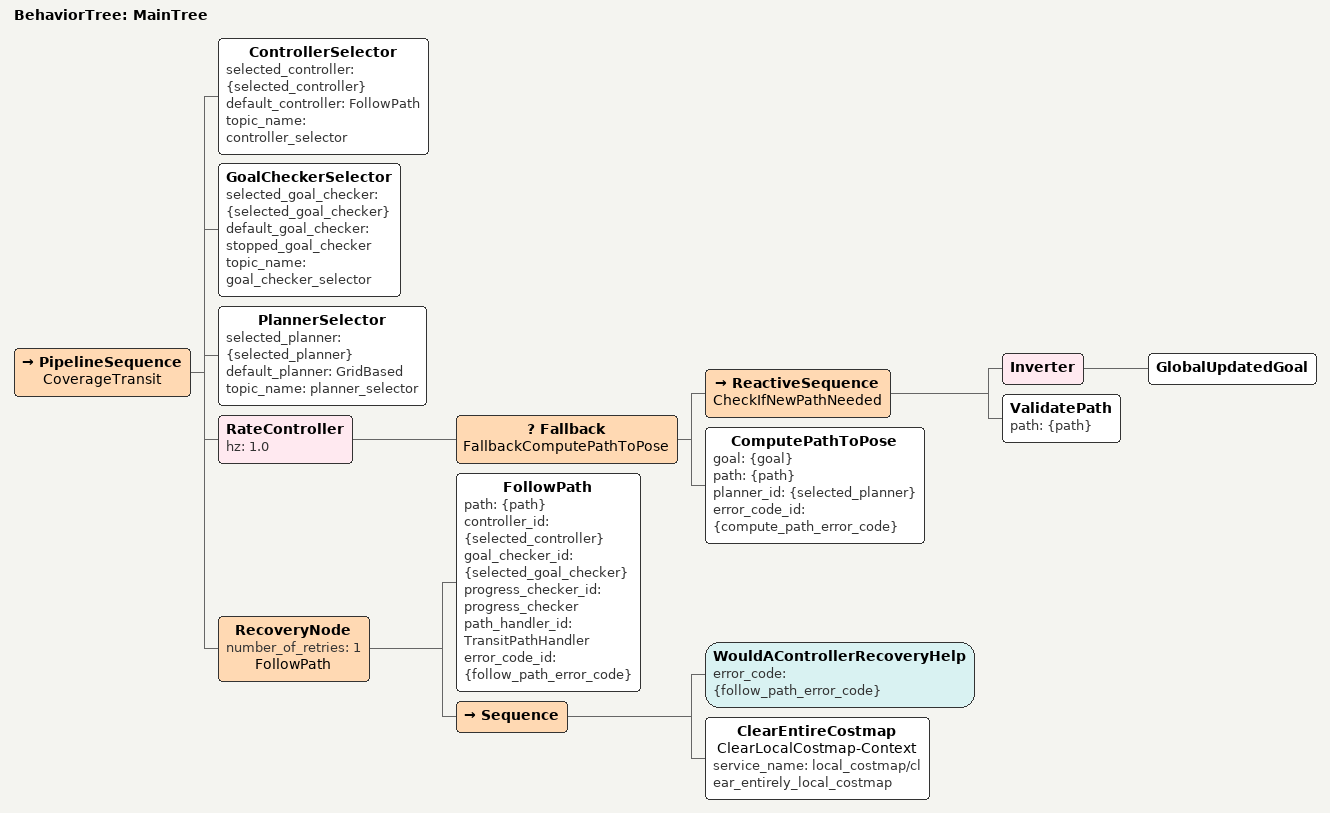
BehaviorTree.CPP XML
<root BTCPP_format="4" main_tree_to_execute="MainTree">
  <BehaviorTree ID="MainTree">
    <PipelineSequence name="CoverageTransit">
      <ControllerSelector selected_controller="{selected_controller}" default_controller="FollowPath" topic_name="controller_selector"/>
      <GoalCheckerSelector selected_goal_checker="{selected_goal_checker}" default_goal_checker="stopped_goal_checker" topic_name="goal_checker_selector"/>
      <PlannerSelector selected_planner="{selected_planner}" default_planner="GridBased" topic_name="planner_selector"/>
      <RateController hz="1.0">
        <Fallback name="FallbackComputePathToPose">
          <ReactiveSequence name="CheckIfNewPathNeeded">
            <Inverter>
              <GlobalUpdatedGoal/>
            </Inverter>
            <ValidatePath path="{path}"/>
          </ReactiveSequence>
          <ComputePathToPose goal="{goal}" path="{path}" planner_id="{selected_planner}" error_code_id="{compute_path_error_code}"/>
        </Fallback>
      </RateController>
      <RecoveryNode number_of_retries="1" name="FollowPath">
        <FollowPath path="{path}" controller_id="{selected_controller}" goal_checker_id="{selected_goal_checker}" progress_checker_id="progress_checker" path_handler_id="TransitPathHandler" error_code_id="{follow_path_error_code}"/>
        <Sequence>
          <WouldAControllerRecoveryHelp error_code="{follow_path_error_code}"/>
          <ClearEntireCostmap name="ClearLocalCostmap-Context" service_name="local_costmap/clear_entirely_local_costmap"/>
        </Sequence>
      </RecoveryNode>
    </PipelineSequence>
  </BehaviorTree>
</root>
